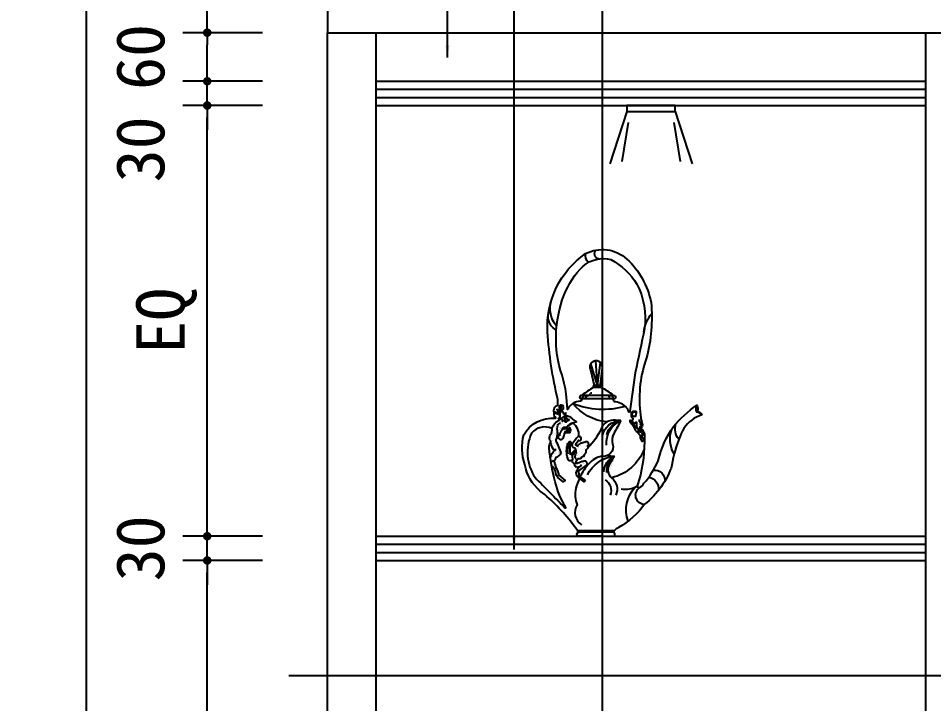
# Model space of a CAD drawing. Extents: x 493 to 4504, y 3788 to 7712.
# Drawn here: x 493 to 1626, y 6010 to 6857 of the extents above; entities that cross this region are included whole.
import ezdxf

# ---------------------------------------------------------------- set-up
doc = ezdxf.new("R2010")
doc.units = 0
doc.header["$MEASUREMENT"] = 0
doc.layers.get('0').update_dxf_attribs({"linetype": 'CONTINUOUS'})
doc.layers.get('DEFPOINTS').update_dxf_attribs({"color": 3, "linetype": 'CONTINUOUS'})
for name, color, linetype in [('3', 3, 'CONTINUOUS'), ('4', 4, 'CONTINUOUS'), ('7', 7, 'CONTINUOUS'), ('DIM', 3, 'CONTINUOUS'), ('TEXT', 3, 'CONTINUOUS')]:
    doc.layers.add(name, color=color, linetype=linetype)
doc.styles.add('HZ', font='')
doc.styles.get('HZ').set_extended_font_data('仿宋_GB2312')
doc.dimstyles.get("Standard").update_dxf_attribs({"dimscale": 30, "dimtxt": 2, "dimasz": 0.5, "dimexe": 1, "dimexo": 1, "dimgap": 0.5, "dimtad": 1, "dimdec": 0, "dimtxsty": 'HZ', "dimblk1": 'DOT', "dimblk2": 'DOT', "dimsah": 1, "dimcen": 0, "dimclrd": 256, "dimclre": 256, "dimclrt": 256, "dimazin": 3, "dimtfac": 0.5, "dimtdec": 4, "dimtmove": 0, "dimatfit": 3, "dimtolj": 1, "dimtzin": 0})

# ---------------------------------------------------------------- blocks, each defined once
blk = doc.blocks.new('_DOT')
at = {"color": 0, "linetype": 'BYBLOCK'}
blk.add_line((-0.35, 0), (-1, 0), dxfattribs=at)
at = {"color": 0, "linetype": 'BYBLOCK', "const_width": 0.35}
blk.add_lwpolyline([(-0.175, 0, 1), (0.175, 0, 1)], format="xyb", close=True, dxfattribs=at)
blk = doc.blocks.new('*D12')
at = {"linetype": 'BYBLOCK', "ltscale": 100}
for p, q in [((681.8, 7239.7), (516.8, 7239.7)), ((546.8, 4454.7), (546.8, 7224.7)), ((681.8, 4439.7), (516.8, 4439.7))]:
    blk.add_line(p, q, dxfattribs=at)
at = {"layer": 'DEFPOINTS', "color": 0, "linetype": 'BYBLOCK', "ltscale": 100}
for p in [(546.8, 7239.7), (711.8, 7239.7), (711.8, 4439.7)]:
    blk.add_point(p, dxfattribs=at)
at = {"linetype": 'BYBLOCK', "ltscale": 100, "xscale": 15, "yscale": 15, "zscale": 15}
for p, rotation in [((546.8, 7239.7), 90), ((546.8, 4439.7), 270)]:
    blk.add_blockref('_DOT', p, dxfattribs=dict(at, rotation=rotation))
at = {"linetype": 'BYBLOCK', "ltscale": 100, "insert": (501.8, 5839.7), "char_height": 60, "attachment_point": 5, "rotation": 90, "style": 'HZ'}
blk.add_mtext('\\A1;2800', dxfattribs=at)
blk = doc.blocks.new('*D11')
at = {"linetype": 'BYBLOCK', "ltscale": 100}
for p, q in [((795.9, 7239.7), (697, 7239.7)), ((727, 6854.7), (727, 7224.7)), ((795.2, 6839.7), (697, 6839.7))]:
    blk.add_line(p, q, dxfattribs=at)
at = {"layer": 'DEFPOINTS', "color": 0, "linetype": 'BYBLOCK', "ltscale": 100}
for p in [(727, 7239.7), (825.9, 7239.7), (825.2, 6839.7)]:
    blk.add_point(p, dxfattribs=at)
at = {"linetype": 'BYBLOCK', "ltscale": 100, "xscale": 15, "yscale": 15, "zscale": 15}
for p, rotation in [((727, 7239.7), 90), ((727, 6839.7), 270)]:
    blk.add_blockref('_DOT', p, dxfattribs=dict(at, rotation=rotation))
at = {"linetype": 'BYBLOCK', "ltscale": 100, "insert": (682, 7039.7), "char_height": 60, "attachment_point": 5, "rotation": 90, "style": 'HZ'}
blk.add_mtext('\\A1;400', dxfattribs=at)
blk = doc.blocks.new('*D10')
at = {"linetype": 'BYBLOCK', "ltscale": 100}
for p, q in [((795.2, 6839.7), (697, 6839.7)), ((727, 6794.7), (727, 6824.7)), ((795.4, 6779.7), (697, 6779.7))]:
    blk.add_line(p, q, dxfattribs=at)
at = {"layer": 'DEFPOINTS', "color": 0, "linetype": 'BYBLOCK', "ltscale": 100}
for p in [(727, 6839.7), (825.2, 6839.7), (825.4, 6779.7)]:
    blk.add_point(p, dxfattribs=at)
at = {"linetype": 'BYBLOCK', "ltscale": 100, "xscale": 15, "yscale": 15, "zscale": 15}
for p, rotation in [((727, 6839.7), 90), ((727, 6779.7), 270)]:
    blk.add_blockref('_DOT', p, dxfattribs=dict(at, rotation=rotation))
at = {"linetype": 'BYBLOCK', "ltscale": 100, "insert": (644.5, 6809.7), "char_height": 60, "attachment_point": 5, "rotation": 90, "style": 'HZ'}
blk.add_mtext('\\A1;60', dxfattribs=at)
blk = doc.blocks.new('*D9')
at = {"linetype": 'BYBLOCK', "ltscale": 100}
for p, q in [((727, 6794.7), (727, 6809.7)), ((795.4, 6779.7), (697, 6779.7)), ((727, 6749.7), (727, 6779.7)), ((727, 6749.7), (727, 6779.7)), ((795.4, 6749.7), (697, 6749.7)), ((727, 6734.7), (727, 6719.7))]:
    blk.add_line(p, q, dxfattribs=at)
at = {"layer": 'DEFPOINTS', "color": 0, "linetype": 'BYBLOCK', "ltscale": 100}
for p in [(727, 6779.7), (825.4, 6779.7), (825.4, 6749.7)]:
    blk.add_point(p, dxfattribs=at)
at = {"linetype": 'BYBLOCK', "ltscale": 100, "xscale": 15, "yscale": 15, "zscale": 15}
for p, rotation in [((727, 6779.7), 270), ((727, 6749.7), 90)]:
    blk.add_blockref('_DOT', p, dxfattribs=dict(at, rotation=rotation))
at = {"linetype": 'BYBLOCK', "ltscale": 100, "insert": (644.5, 6695.5), "char_height": 60, "attachment_point": 5, "rotation": 90, "style": 'HZ'}
blk.add_mtext('\\A1;30', dxfattribs=at)
blk = doc.blocks.new('*D27')
at = {"linetype": 'BYBLOCK', "ltscale": 100}
for p, q in [((795.4, 6749.7), (697, 6749.7)), ((727, 6232.2), (727, 6734.7)), ((795.4, 6217.2), (697, 6217.2))]:
    blk.add_line(p, q, dxfattribs=at)
at = {"layer": 'DEFPOINTS', "color": 0, "linetype": 'BYBLOCK', "ltscale": 100}
for p in [(727, 6749.7), (825.4, 6749.7), (825.4, 6217.2)]:
    blk.add_point(p, dxfattribs=at)
at = {"linetype": 'BYBLOCK', "ltscale": 100, "xscale": 15, "yscale": 15, "zscale": 15}
for p, rotation in [((727, 6749.7), 90), ((727, 6217.2), 270)]:
    blk.add_blockref('_DOT', p, dxfattribs=dict(at, rotation=rotation))
at = {"linetype": 'BYBLOCK', "ltscale": 100, "insert": (676.8, 6483.5), "char_height": 60, "attachment_point": 5, "rotation": 90, "style": 'HZ'}
blk.add_mtext('\\A1;EQ', dxfattribs=at)
blk = doc.blocks.new('*D7')
at = {"linetype": 'BYBLOCK', "ltscale": 100}
for p, q in [((727, 6232.2), (727, 6247.2)), ((795.4, 6217.2), (697, 6217.2)), ((727, 6187.2), (727, 6217.2)), ((727, 6187.2), (727, 6217.2)), ((795.4, 6187.2), (697, 6187.2)), ((727, 6172.2), (727, 6157.2))]:
    blk.add_line(p, q, dxfattribs=at)
at = {"layer": 'DEFPOINTS', "color": 0, "linetype": 'BYBLOCK', "ltscale": 100}
for p in [(727, 6217.2), (825.4, 6217.2), (825.4, 6187.2)]:
    blk.add_point(p, dxfattribs=at)
at = {"linetype": 'BYBLOCK', "ltscale": 100, "xscale": 15, "yscale": 15, "zscale": 15}
for p, rotation in [((727, 6217.2), 270), ((727, 6187.2), 90)]:
    blk.add_blockref('_DOT', p, dxfattribs=dict(at, rotation=rotation))
at = {"linetype": 'BYBLOCK', "ltscale": 100, "insert": (644.5, 6202.2), "char_height": 60, "attachment_point": 5, "rotation": 90, "style": 'HZ'}
blk.add_mtext('\\A1;30', dxfattribs=at)
blk = doc.blocks.new('*D28')
at = {"linetype": 'BYBLOCK', "ltscale": 100}
for p, q in [((795.4, 6187.2), (697, 6187.2)), ((727, 5669.7), (727, 6172.2)), ((795.4, 5654.7), (697, 5654.7))]:
    blk.add_line(p, q, dxfattribs=at)
at = {"layer": 'DEFPOINTS', "color": 0, "linetype": 'BYBLOCK', "ltscale": 100}
for p in [(727, 6187.2), (825.4, 6187.2), (825.4, 5654.7)]:
    blk.add_point(p, dxfattribs=at)
at = {"linetype": 'BYBLOCK', "ltscale": 100, "xscale": 15, "yscale": 15, "zscale": 15}
for p, rotation in [((727, 6187.2), 90), ((727, 5654.7), 270)]:
    blk.add_blockref('_DOT', p, dxfattribs=dict(at, rotation=rotation))
at = {"linetype": 'BYBLOCK', "ltscale": 100, "insert": (676.8, 5921), "char_height": 60, "attachment_point": 5, "rotation": 90, "style": 'HZ'}
blk.add_mtext('\\A1;EQ', dxfattribs=at)
blk = doc.blocks.new('FH12E018')
at = {"layer": '3'}
h = blk.add_hatch(dxfattribs=at)
h.set_pattern_fill('AR-SAND', color=256, scale=7.2, style=0)
h.set_pattern_definition([(37.5, (-1600.671, -1201.022), (-0.45355, 13.87313), [0, -10.944, 0, -12.24, 0, -11.7]), (7.5, (-1600.671, -1201.022), (12.7424, 20.31945), [0, -5.904, 0, -9.864, 0, -3.78]), (327.5, (-1609.527, -1201.022), (22.42182, 0.040745), [0, -3.6, 0, -12.96, 0, -16.92]), (317.5, (-1609.527, -1201.022), (21.64411, 6.31926), [0, -1.8, 0, -8.496, 0, -9.72])])
h.paths.add_polyline_path([(126.22, 140.15, 0.065549), (114.97, 147.65), (107.72, 147.65, 0.047449), (96.21, 140.15)])
for p, q in [((111.43, 149.66), (108.62, 171.43)), ((111.43, 149.66), (113.14, 173.04)), ((111.43, 149.66), (117.65, 170.42)), ((107.72, 147.65), (114.97, 147.65)), ((133.21, 113.25), (133.21, 113.25)), ((133.51, 115.15), (133.51, 115.15)), ((133.97, 113.44), (133.97, 113.44)), ((134.57, 115.36), (134.57, 115.36)), ((135.21, 116.2), (135.21, 116.2)), ((136.06, 117.05), (136.06, 117.05)), ((137.75, 114.93), (137.75, 114.93)), ((137.96, 118.11), (137.96, 118.11)), ((137.96, 116.84), (137.96, 116.84)), ((137.96, 115.99), (137.96, 115.99)), ((138.6, 117.05), (138.6, 117.05)), ((139.24, 116.84), (139.24, 116.84)), ((139.24, 116.63), (139.24, 116.63)), ((139.66, 115.78), (139.66, 115.78)), ((140.72, 119.59), (140.72, 119.59)), ((140.72, 116.63), (140.72, 116.63)), ((140.72, 115.78), (140.72, 115.78)), ((140.93, 114.3), (140.93, 114.3)), ((141.14, 116.84), (141.14, 116.84)), ((141.36, 115.36), (141.36, 115.36)), ((141.57, 116.42), (141.57, 116.42)), ((141.78, 117.26), (141.78, 117.26)), ((141.78, 114.72), (141.78, 114.72)), ((141.99, 117.05), (141.99, 117.05)), ((141.99, 116.42), (141.99, 116.42)), ((141.99, 115.15), (141.99, 115.15)), ((142.63, 116.63), (142.63, 116.63)), ((145.38, 117.05), (145.38, 117.05)), ((145.81, 113.66), (145.81, 113.66)), ((146.44, 115.78), (146.44, 115.78)), ((147.08, 114.72), (147.08, 114.72)), ((147.5, 114.93), (147.5, 114.93)), ((149.2, 114.3), (149.2, 114.3)), ((149.83, 113.66), (149.83, 113.66)), ((89.73, 112.97), (89.73, 112.97)), ((90.5, 113.16), (90.5, 113.16)), ((90.86, 110.59), (90.86, 110.59)), ((91.28, 109.05), (91.28, 109.05)), ((91.62, 110.78), (91.62, 110.78)), ((91.7, 108.49), (91.7, 108.49)), ((92.04, 109.24), (92.04, 109.24)), ((92.46, 108.68), (92.46, 108.68)), ((92.54, 107.79), (92.54, 107.79)), ((93.24, 106.53), (93.24, 106.53)), ((93.3, 107.98), (93.3, 107.98)), ((93.8, 105.68), (93.8, 105.68)), ((93.94, 105.12), (93.94, 105.12)), ((94, 106.71), (94, 106.71)), ((94.56, 105.87), (94.56, 105.87)), ((94.7, 105.31), (94.7, 105.31)), ((130.41, 106.53), (130.41, 106.53)), ((131.11, 109.47), (131.11, 109.47)), ((131.17, 106.71), (131.17, 106.71)), ((131.39, 110.03), (131.39, 110.03)), ((131.81, 111.01), (131.81, 111.01)), ((131.87, 109.66), (131.87, 109.66)), ((131.95, 110.59), (131.95, 110.59)), ((132.15, 110.22), (132.15, 110.22)), ((132.57, 111.2), (132.57, 111.2)), ((132.71, 110.78), (132.71, 110.78)), ((133.07, 112.55), (133.07, 112.55)), ((133.83, 112.74), (133.83, 112.74)), ((135.31, 112.83), (135.31, 112.83)), ((136.08, 113.02), (136.08, 113.02)), ((136.16, 112.41), (136.16, 112.41)), ((136.3, 112.13), (136.3, 112.13)), ((136.92, 112.6), (136.92, 112.6)), ((137.06, 112.32), (137.06, 112.32)), ((137.56, 111.85), (137.56, 111.85)), ((138.32, 112.04), (138.32, 112.04)), ((138.68, 111.29), (138.68, 111.29)), ((138.68, 110.73), (138.68, 110.73)), ((139.44, 111.48), (139.44, 111.48)), ((139.44, 110.92), (139.44, 110.92)), ((139.87, 112.18), (139.87, 112.18)), ((140.3, 112.6), (140.3, 112.6)), ((142.63, 106.68), (142.63, 106.68)), ((143.47, 112.39), (143.47, 112.39)), ((143.87, 108.91), (143.87, 108.91)), ((144.11, 110.7), (144.11, 110.7)), ((144.32, 113.24), (144.32, 113.24)), ((144.32, 106.68), (144.32, 106.68)), ((144.43, 108.63), (144.43, 108.63)), ((144.43, 107.93), (144.43, 107.93)), ((144.63, 109.1), (144.63, 109.1)), ((145.19, 108.82), (145.19, 108.82)), ((145.19, 108.12), (145.19, 108.12)), ((145.81, 111.33), (145.81, 111.33)), ((146.23, 109.22), (146.23, 109.22)), ((146.23, 108.58), (146.23, 108.58)), ((146.86, 105.62), (146.86, 105.62)), ((147.08, 108.79), (147.08, 108.79)), ((147.5, 109.64), (147.5, 109.64)), ((147.5, 107.1), (147.5, 107.1)), ((147.71, 107.31), (147.71, 107.31)), ((150.04, 111.76), (150.04, 111.76)), ((150.68, 112.18), (150.68, 112.18)), ((150.89, 108.16), (150.89, 108.16)), ((151.1, 109.43), (151.1, 109.43)), ((151.53, 107.95), (151.53, 107.95)), ((151.53, 106.89), (151.53, 106.89)), ((151.95, 110.7), (151.95, 110.7)), ((152.16, 105.19), (152.16, 105.19)), ((153.01, 111.97), (153.01, 111.97)), ((153.65, 106.04), (153.65, 106.04)), ((91.62, 95.92), (91.62, 95.92)), ((94.64, 104), (94.64, 104)), ((94.92, 103.02), (94.92, 103.02)), ((95.34, 101.76), (95.34, 101.76)), ((95.41, 104.19), (95.41, 104.19)), ((95.69, 103.21), (95.69, 103.21)), ((95.76, 100.78), (95.76, 100.78)), ((96.05, 99.66), (96.05, 99.66)), ((96.11, 101.95), (96.11, 101.95)), ((96.33, 99.1), (96.33, 99.1)), ((96.47, 96.57), (96.47, 96.57)), ((96.53, 100.97), (96.53, 100.97)), ((96.71, 96.5), (96.71, 96.5)), ((96.81, 99.85), (96.81, 99.85)), ((97.09, 99.29), (97.09, 99.29)), ((97.23, 96.76), (97.23, 96.76)), ((105.97, 98.42), (105.97, 98.42)), ((131.4, 96.93), (131.4, 96.93)), ((143.69, 104.35), (143.69, 104.35)), ((145.38, 100.11), (145.38, 100.11)), ((146.02, 101.8), (146.02, 101.8)), ((146.02, 100.96), (146.02, 100.96)), ((146.44, 104.35), (146.44, 104.35)), ((147.29, 100.96), (147.29, 100.96)), ((148.92, 102.18), (148.92, 102.18)), ((148.92, 100.92), (148.92, 100.92)), ((149.34, 99.8), (149.34, 99.8)), ((149.62, 98.82), (149.62, 98.82)), ((149.68, 102.37), (149.68, 102.37)), ((149.68, 101.11), (149.68, 101.11)), ((149.76, 98.54), (149.76, 98.54)), ((150.1, 99.99), (150.1, 99.99)), ((150.18, 97.84), (150.18, 97.84)), ((150.18, 96.71), (150.18, 96.71)), ((150.18, 96.29), (150.18, 96.29)), ((150.32, 97.41), (150.32, 97.41)), ((150.32, 97.13), (150.32, 97.13)), ((150.38, 99), (150.38, 99)), ((150.52, 98.72), (150.52, 98.72)), ((150.94, 98.02), (150.94, 98.02)), ((150.94, 96.9), (150.94, 96.9)), ((150.94, 96.48), (150.94, 96.48)), ((151.08, 97.6), (151.08, 97.6)), ((151.08, 97.32), (151.08, 97.32)), ((151.74, 103.5), (151.74, 103.5)), ((151.74, 103.07), (151.74, 103.07)), ((151.95, 102.02), (151.95, 102.02)), ((152.16, 102.02), (152.16, 102.02)), ((152.37, 98.63), (152.37, 98.63)), ((153.43, 103.29), (153.43, 103.29)), ((154.07, 103.71), (154.07, 103.71)), ((154.07, 102.02), (154.07, 102.02)), ((154.07, 97.36), (154.07, 97.36)), ((154.07, 96.93), (154.07, 96.93)), ((154.92, 98.84), (154.92, 98.84)), ((155.34, 97.15), (155.34, 97.15)), ((155.34, 96.3), (155.34, 96.3)), ((155.76, 101.17), (155.76, 101.17)), ((155.76, 99.69), (155.76, 99.69)), ((155.98, 100.96), (155.98, 100.96)), ((156.19, 100.32), (156.19, 100.32)), ((156.19, 99.47), (156.19, 99.47)), ((156.19, 97.99), (156.19, 97.99)), ((156.4, 100.96), (156.4, 100.96)), ((90.86, 95.73), (90.86, 95.73)), ((96.33, 92.93), (96.33, 92.93)), ((96.33, 90.69), (96.33, 90.69)), ((96.47, 93.77), (96.47, 93.77)), ((96.47, 89.85), (96.47, 89.85)), ((97.09, 93.12), (97.09, 93.12)), ((97.09, 90.88), (97.09, 90.88)), ((97.23, 93.96), (97.23, 93.96)), ((97.23, 90.03), (97.23, 90.03)), ((97.45, 87.46), (97.45, 87.46)), ((98.21, 87.65), (98.21, 87.65)), ((98.34, 94.86), (98.34, 94.86)), ((99.67, 93.65), (99.67, 93.65)), ((106.39, 92.49), (106.39, 92.49)), ((106.39, 89.52), (106.39, 89.52)), ((106.82, 87.19), (106.82, 87.19)), ((121.86, 92.27), (121.86, 92.27)), ((122.28, 94.18), (122.28, 94.18)), ((122.5, 91.43), (122.5, 91.43)), ((122.71, 94.18), (122.71, 94.18)), ((122.97, 95.31), (122.97, 95.31)), ((123.74, 95.5), (123.74, 95.5)), ((124.19, 89.52), (124.19, 89.52)), ((124.52, 94.75), (124.52, 94.75)), ((125.25, 88.67), (125.25, 88.67)), ((125.28, 94.94), (125.28, 94.94)), ((126.1, 93.97), (126.1, 93.97)), ((127.16, 92.91), (127.16, 92.91)), ((127.37, 92.06), (127.37, 92.06)), ((128.64, 87.19), (128.64, 87.19)), ((129.28, 91.85), (129.28, 91.85)), ((129.49, 90.58), (129.49, 90.58)), ((129.85, 92.51), (129.85, 92.51)), ((129.85, 91.95), (129.85, 91.95)), ((129.91, 90.37), (129.91, 90.37)), ((130.55, 92.23), (130.55, 92.23)), ((130.61, 92.7), (130.61, 92.7)), ((130.61, 92.14), (130.61, 92.14)), ((130.76, 89.31), (130.76, 89.31)), ((131.11, 93.07), (131.11, 93.07)), ((131.25, 94.47), (131.25, 94.47)), ((131.25, 93.49), (131.25, 93.49)), ((131.31, 92.42), (131.31, 92.42)), ((131.87, 93.26), (131.87, 93.26)), ((132.01, 94.66), (132.01, 94.66)), ((132.01, 93.68), (132.01, 93.68)), ((132.67, 94.82), (132.67, 94.82)), ((133.09, 92.27), (133.09, 92.27)), ((134.15, 92.27), (134.15, 92.27)), ((134.57, 90.16), (134.57, 90.16)), ((147.92, 88.04), (147.92, 88.04)), ((148.35, 88.46), (148.35, 88.46)), ((148.77, 89.94), (148.77, 89.94)), ((148.98, 89.94), (148.98, 89.94)), ((149.2, 94.33), (149.2, 94.33)), ((149.2, 91), (149.2, 91)), ((149.62, 94.61), (149.62, 94.61)), ((149.96, 94.52), (149.96, 94.52)), ((150.04, 95.59), (150.04, 95.59)), ((150.04, 92.27), (150.04, 92.27)), ((150.38, 94.8), (150.38, 94.8)), ((150.68, 94.39), (150.68, 94.39)), ((150.8, 95.78), (150.8, 95.78)), ((151.1, 89.1), (151.1, 89.1)), ((151.31, 95.03), (151.31, 95.03)), ((151.53, 91.22), (151.53, 91.22)), ((151.53, 89.73), (151.53, 89.73)), ((151.53, 87.19), (151.53, 87.19)), ((151.74, 94.82), (151.74, 94.82)), ((151.95, 92.91), (151.95, 92.91)), ((153.01, 91.22), (153.01, 91.22)), ((153.43, 93.97), (153.43, 93.97)), ((153.86, 94.18), (153.86, 94.18)), ((94.92, 81.58), (94.92, 81.58)), ((95.69, 81.76), (95.69, 81.76)), ((95.76, 78.49), (95.76, 78.49)), ((96.53, 78.68), (96.53, 78.68)), ((97.73, 86.9), (97.73, 86.9)), ((98.49, 87.09), (98.49, 87.09)), ((98.99, 84.94), (98.99, 84.94)), ((99.41, 83.82), (99.41, 83.82)), ((99.75, 85.13), (99.75, 85.13)), ((100.17, 84.01), (100.17, 84.01)), ((101.09, 82.7), (101.09, 82.7)), ((101.86, 82.89), (101.86, 82.89)), ((110.63, 81.69), (110.63, 81.69)), ((112.75, 81.69), (112.75, 81.69)), ((115.72, 81.26), (115.72, 81.26)), ((125.46, 85.07), (125.46, 85.07)), ((126.52, 85.5), (126.52, 85.5)), ((126.52, 83.8), (126.52, 83.8)), ((130.34, 84.44), (130.34, 84.44)), ((130.55, 82.96), (130.55, 82.96)), ((130.97, 84.44), (130.97, 84.44)), ((133.3, 79.78), (133.3, 79.78)), ((134.36, 81.9), (134.36, 81.9)), ((134.57, 82.96), (134.57, 82.96)), ((135.21, 82.96), (135.21, 82.96)), ((135.42, 82.11), (135.42, 82.11)), ((135.42, 79.36), (135.42, 79.36)), ((136.06, 78.51), (136.06, 78.51)), ((136.27, 81.26), (136.27, 81.26)), ((136.91, 78.51), (136.91, 78.51)), ((137.12, 81.26), (137.12, 81.26)), ((137.12, 79.14), (137.12, 79.14)), ((137.75, 80.63), (137.75, 80.63)), ((138.81, 81.05), (138.81, 81.05)), ((139.02, 83.17), (139.02, 83.17)), ((144.75, 85.29), (144.75, 85.29)), ((146.86, 83.38), (146.86, 83.38)), ((147.5, 85.92), (147.5, 85.92)), ((147.92, 86.13), (147.92, 86.13)), ((148.14, 84.44), (148.14, 84.44)), ((148.35, 86.98), (148.35, 86.98)), ((148.35, 86.13), (148.35, 86.13)), ((148.35, 84.02), (148.35, 84.02)), ((150.68, 85.07), (150.68, 85.07)), ((151.31, 84.65), (151.31, 84.65)), ((151.74, 80.63), (151.74, 80.63)), ((152.16, 80.63), (152.16, 80.63)), ((152.37, 79.36), (152.37, 79.36)), ((152.59, 84.44), (152.59, 84.44)), ((153.22, 78.51), (153.22, 78.51)), ((153.86, 81.9), (153.86, 81.9)), ((154.07, 78.72), (154.07, 78.72)), ((154.07, 78.51), (154.07, 78.51)), ((154.28, 81.9), (154.28, 81.9)), ((154.92, 81.47), (154.92, 81.47)), ((96.19, 77.65), (96.19, 77.65)), ((96.75, 76.81), (96.75, 76.81)), ((96.95, 77.84), (96.95, 77.84)), ((97.51, 77), (97.51, 77)), ((97.59, 75.27), (97.59, 75.27)), ((97.87, 74.43), (97.87, 74.43)), ((98.35, 75.46), (98.35, 75.46)), ((98.57, 73.03), (98.57, 73.03)), ((98.63, 74.62), (98.63, 74.62)), ((98.99, 71.9), (98.99, 71.9)), ((99.33, 73.21), (99.33, 73.21)), ((99.41, 70.64), (99.41, 70.64)), ((99.55, 69.8), (99.55, 69.8)), ((99.75, 72.09), (99.75, 72.09)), ((100.17, 70.83), (100.17, 70.83)), ((100.31, 69.99), (100.31, 69.99)), ((123.98, 75.12), (123.98, 75.12)), ((124.83, 75.33), (124.83, 75.33)), ((125.04, 75.33), (125.04, 75.33)), ((125.25, 72.16), (125.25, 72.16)), ((125.67, 74.06), (125.67, 74.06)), ((126.1, 75.97), (126.1, 75.97)), ((128.22, 75.76), (128.22, 75.76)), ((128.43, 73.85), (128.43, 73.85)), ((129.28, 72.79), (129.28, 72.79)), ((130.34, 74.7), (130.34, 74.7)), ((130.55, 72.79), (130.55, 72.79)), ((130.97, 72.16), (130.97, 72.16)), ((131.18, 74.91), (131.18, 74.91)), ((131.4, 73.21), (131.4, 73.21)), ((131.4, 72.79), (131.4, 72.79)), ((131.61, 73.85), (131.61, 73.85)), ((131.82, 74.7), (131.82, 74.7)), ((131.82, 74.27), (131.82, 74.27)), ((132.24, 78.3), (132.24, 78.3)), ((132.24, 77.66), (132.24, 77.66)), ((132.24, 76.6), (132.24, 76.6)), ((132.24, 74.49), (132.24, 74.49)), ((132.88, 73.43), (132.88, 73.43)), ((133.09, 77.03), (133.09, 77.03)), ((133.3, 75.97), (133.3, 75.97)), ((133.94, 76.39), (133.94, 76.39)), ((134.36, 76.6), (134.36, 76.6)), ((134.57, 77.45), (134.57, 77.45)), ((151.1, 69.83), (151.1, 69.83)), ((151.74, 71.1), (151.74, 71.1)), ((152.59, 74.7), (152.59, 74.7)), ((152.59, 73.85), (152.59, 73.85)), ((153.01, 77.45), (153.01, 77.45)), ((153.01, 75.97), (153.01, 75.97)), ((153.01, 74.7), (153.01, 74.7)), ((153.01, 73), (153.01, 73)), ((153.65, 75.54), (153.65, 75.54)), ((153.86, 78.3), (153.86, 78.3)), ((153.86, 77.45), (153.86, 77.45)), ((154.07, 78.09), (154.07, 78.09)), ((154.07, 76.6), (154.07, 76.6)), ((97.31, 61.39), (97.31, 61.39)), ((98.07, 61.58), (98.07, 61.58)), ((98.15, 64.06), (98.15, 64.06)), ((98.91, 64.24), (98.91, 64.24)), ((99.27, 64.62), (99.27, 64.62)), ((99.41, 66.72), (99.41, 66.72)), ((99.69, 67.98), (99.69, 67.98)), ((100.03, 64.8), (100.03, 64.8)), ((100.17, 66.91), (100.17, 66.91)), ((100.45, 68.17), (100.45, 68.17)), ((128.22, 69.61), (128.22, 69.61)), ((129.28, 68.77), (129.28, 68.77)), ((129.49, 63.05), (129.49, 63.05)), ((129.91, 67.71), (129.91, 67.71)), ((129.91, 63.9), (129.91, 63.9)), ((129.91, 63.47), (129.91, 63.47)), ((145.59, 61.57), (145.59, 61.57)), ((147.92, 63.05), (147.92, 63.05)), ((148.77, 64.53), (148.77, 64.53)), ((149.41, 66.44), (149.41, 66.44)), ((149.41, 64.74), (149.41, 64.74)), ((150.04, 67.71), (150.04, 67.71)), ((150.26, 69.19), (150.26, 69.19)), ((144.53, 60.08), (144.53, 60.08)), ((95.63, 11.48), (130.19, 11.48))]:
    blk.add_line(p, q, dxfattribs=at)
blk.add_lwpolyline([(134.73, 113.59), (134.98, 113.59), (134.98, 113.65), (135.74, 113.65), (135.74, 113.59), (135.3, 113.59), (135.3, 113.53), (135.42, 113.53), (135.68, 113.4), (135.86, 113.4), (135.93, 113.34), (136.24, 113.34), (136.24, 113.28), (136.5, 113.28), (136.56, 113.21), (136.62, 113.15), (136.62, 113.09), (136.31, 113.09), (136.87, 113.09), (136.87, 113.02), (136.94, 113.02), (136.94, 112.9), (136.68, 112.9), (136.75, 112.9), (136.94, 112.83), (137.31, 112.83), (137.69, 112.71), (137.88, 112.71), (137.88, 112.65), (137.06, 112.65), (137.06, 112.58), (137, 112.58), (137.06, 112.58), (137.25, 112.46), (137.82, 112.46), (137.88, 112.39), (138.07, 112.39), (138.07, 112.33), (138.26, 112.33), (138.26, 112.27), (138.01, 112.27), (138.13, 112.27), (138.2, 112.2), (138.26, 112.14), (138.45, 112.14), (138.45, 112.08), (138.51, 112.08), (138.51, 111.95), (138.13, 111.95), (138.32, 111.95), (138.39, 111.89), (138.51, 111.89), (138.51, 111.83), (138.58, 111.83), (138.58, 111.76), (138.7, 111.76), (138.7, 111.7), (138.64, 111.64), (138.13, 111.64), (138.58, 111.64), (138.64, 111.57), (138.7, 111.57), (138.7, 111.51), (138.77, 111.51), (138.77, 111.45), (138.89, 111.45), (138.95, 111.39), (138.95, 111.32), (139.02, 111.32), (139.02, 111.26), (139.14, 111.26), (139.14, 111.2), (138.89, 111.2), (139.14, 111.2), (139.14, 111.13), (139.21, 111.13), (139.21, 111.07), (139.27, 111.07), (139.27, 111.01), (139.33, 111.01), (139.4, 110.94), (139.4, 110.88), (139.46, 110.88), (139.52, 110.82), (139.52, 110.75), (139.65, 110.75), (139.46, 110.75), (139.52, 110.69), (139.65, 110.69), (139.71, 110.63), (139.77, 110.63), (139.77, 110.57), (139.84, 110.57), (139.84, 110.5), (139.9, 110.5), (139.9, 110.44), (139.96, 110.44), (139.96, 110.38), (140.03, 110.38), (140.15, 110.25), (140.22, 110.19), (140.28, 110.19), (140.34, 110.12), (140.72, 110.12), (140.72, 110.06), (140.85, 110.06), (140.85, 110), (141.1, 110), (141.1, 109.94), (141.22, 109.94), (141.29, 109.87), (141.41, 109.87), (141.41, 109.75), (141.6, 109.75), (141.6, 109.68), (141.67, 109.68), (141.67, 109.62), (141.73, 109.62), (141.73, 109.49), (141.79, 109.49), (140.85, 109.49), (142.67, 109.49), (142.86, 109.37), (142.93, 109.37), (142.93, 109.31), (143.31, 109.31), (143.31, 109.37), (143.75, 109.37), (143.81, 109.43), (144.06, 109.43)], dxfattribs=at)
for centre, radius, start, end in [((109.29, 274.84), 4.96, 281.9941, 45.4403), ((111.13, 273.95), 11.77, 320.93131, 5.17161), ((130.96, 222.84), 25.58, 319.18787, 16.71974), ((29.51, 194.71), 38.33, 8.34007, 37.64414), ((143.4, 215.52), 15.07, 298.73593, 2.18483), ((110.21, 148.32), 1.56, 120.03655, 205.30881), ((111.38, 148.5), 1.28, 115.27229, 221.66829), ((113.07, 148.17), 1.82, 343.40227, 54.97214), ((98.65, 138.32), 1.85, 97.81616, 234.27574), ((103.52, 137.82), 3.24, 134.14463, 197.94728), ((119.61, 137.24), 2.99, 351.78288, 75.78009), ((122.84, 137.59), 2.76, 343.65773, 67.4228), ((106.07, 203.66), 76.94, 254.06202, 292.08922), ((97.59, 162.83), 48.24, 275.85212, 320.83349), ((84.75, 98.49), 18.31, 12.69545, 75.48896), ((79.72, 95.09), 23.21, 354.60291, 65.53286), ((89, 98.06), 18.17, 12.08806, 88.9387), ((23.25, 108.22), 14.38, 318.11788, 19.56094), ((14.6, 98.64), 27.79, 329.27777, 19.26933), ((108.52, 105.14), 44.54, 201.04551, 256.3538), ((91.76, 50.17), 32.55, 26.18378, 83.09659), ((87.09, 66.18), 18.42, 4.37347, 62.2402), ((84.14, 68.08), 18.44, 355.92286, 51.31747), ((57.28, 59.23), 9.98, 84.86185, 183.48488), ((64.54, 51.24), 11.3, 99.72804, 187.28284), ((66.04, 45.3), 9.11, 276.28277, 53.33271), ((84.59, 70.51), 19.92, 236.42078, 282.93591), ((52.74, 31.23), 31.35, 340.10178, 43.43011), ((110.96, 49.6), 12.39, 123.39032, 200.23292)]:
    blk.add_arc(centre, radius, start, end, dxfattribs=at)
at = {"layer": '4'}
blk.add_line((108.34, 149.66), (114.53, 149.66), dxfattribs=at)
for points in [[(106.62, 6.24), (129.14, 6.24, 1), (129.14, 9.91, 0.425875), (130.19, 11.48), (135.44, 18.29, -0.060657), (165.84, 49.2, 0.187131), (180.52, 74.35, 0.146554), (181.57, 102.64, 0.299313), (151.69, 118.36, -1.492017), (152.21, 119.41), (152.97, 125.64, 0.328663), (149.07, 130.93), (149.07, 136.17, 0.04554), (158.96, 200.53, 0.261586), (122.85, 275.01, 0.313707), (83.54, 269.77, 0.162366), (60.47, 228.38, 0.086238), (64.66, 175.99, -0.112648), (70.95, 124.65, -0.038783), (68.86, 113.12, 0.256733), (69.91, 108.93, 0.103516), (66.76, 103.17), (66.76, 96.35, 0.079785), (73.58, 53.92, -0.438744), (71.48, 52.61, -0.175046), (67.29, 56.54, -0.076239), (53.65, 78.02, 0.100318), (38.98, 110.5, 0.064368), (16.96, 130.88, -0.304643), (17.11, 124.46, 0.192013), (12.24, 121.5), (19.58, 118.36, -0.158422), (32.8, 101.41, -0.066414), (40.55, 73.83, 0.153874), (66.76, 36.63, 0.115656), (91.4, 14.62, -0.032276), (95.63, 11.48)], [(154.7, 108.72, -0.333584), (174.4, 104.11, -0.25263), (170.81, 61.98, -0.002307), (142.4, 33.24, -1.074888), (141.62, 33.63, 0.06924), (151.77, 57.82, 0.044029), (157.43, 90.58, 0.185585), (156.06, 95.26, -0.408358), (156.26, 96.82, 0.128713), (156.84, 97.6, 0.274037), (156.06, 102.87, -0.166839), (154.53, 108.91, 0.038013)], [(106.62, 6.24), (96.68, 6.24, -1), (96.68, 9.91, -0.425875), (95.63, 11.48)]]:
    blk.add_lwpolyline(points, format="xyb", dxfattribs=at)
blk.add_lwpolyline([(81.85, 124.44), (82.63, 127.07, -0.21095), (94.09, 133.88, 0.698509), (95.95, 136.82, -0.149014), (94.09, 137.75, -0.385995), (94.87, 139.82), (96.21, 140.15, -0.047449), (107.72, 147.65, 0.765501), (107.72, 147.65, -0.745905), (108.34, 149.66, 0.123577), (108.64, 150.9), (106.79, 166.38, -1.331302), (118.09, 164.52), (114.53, 149.66, -0.791714), (114.97, 147.65, -0.065549), (126.22, 140.15, -0.873), (127.48, 136.82, 0.866988), (127.74, 134.52, -0.279633), (140.08, 126.76), (141.01, 138.52, -0.060131), (145.19, 159.26, 0.174092), (143.23, 235.65, 0.107578), (125.06, 263.1, 0.249275), (98.78, 269.39, 0.133438), (73.92, 245.79, 0.154639), (66.77, 203.66, 0.007174), (75.61, 161.74, 0.004287), (80.68, 124.99, 0.554614)], format="xyb", close=True, dxfattribs=at)
at = {"layer": '7'}
for p, q in [((96.21, 140.15), (126.22, 140.15)), ((95.95, 136.82), (127.48, 136.82)), ((96.68, 9.91), (129.14, 9.91))]:
    blk.add_line(p, q, dxfattribs=at)
for points in [[(143.54, 129.81), (143.92, 130.06), (144.04, 130.06), (144.16, 130.19), (144.29, 130.31), (144.41, 130.31), (144.54, 130.43), (144.66, 130.56), (144.91, 130.56), (145.04, 130.68), (145.66, 130.68), (145.78, 130.81), (147.03, 130.81), (147.03, 130.68), (147.15, 130.68), (147.28, 130.56), (147.4, 130.43), (147.53, 130.31), (147.53, 130.19), (147.65, 130.19), (147.65, 129.81), (147.77, 129.69), (147.77, 129.44), (147.9, 129.44), (147.9, 127.95), (147.77, 127.95), (147.77, 127.7), (147.65, 127.33), (147.65, 127.2), (147.53, 127.08), (147.53, 126.95), (147.4, 126.83), (147.28, 126.83), (147.15, 126.7), (146.78, 126.7), (146.65, 126.58), (144.66, 126.58), (144.54, 126.7), (144.41, 126.7), (144.41, 126.83), (144.29, 126.95), (144.16, 126.95), (144.16, 127.08), (144.04, 127.08), (144.04, 127.33), (143.92, 127.33), (143.92, 128.94), (144.04, 128.94), (144.04, 129.19), (144.16, 129.19), (144.16, 129.32), (144.29, 129.32), (144.29, 129.44), (144.41, 129.56), (144.41, 129.81), (144.54, 129.81)], [(74.35, 124.34), (74.35, 124.46), (74.47, 124.59), (74.59, 124.59), (74.59, 124.71), (74.84, 124.71), (74.97, 124.84), (75.96, 124.84), (76.09, 124.96), (77.33, 124.96), (77.33, 124.84), (77.46, 124.84), (77.46, 124.71), (77.96, 124.71), (78.08, 124.59), (78.2, 124.46), (78.33, 124.46), (78.33, 124.34), (78.45, 124.34), (78.45, 124.22), (78.58, 124.09), (78.7, 124.09), (78.83, 123.97), (78.95, 123.97), (78.95, 123.84), (79.08, 123.84), (79.08, 123.72), (79.2, 123.59), (79.2, 123.47), (79.32, 123.47), (79.32, 123.1), (79.45, 122.97), (79.45, 120.48), (79.32, 120.48), (79.32, 120.24), (79.2, 120.24), (79.2, 119.99), (79.08, 119.99), (79.08, 119.74), (78.95, 119.74), (78.95, 119.49), (78.83, 119.49), (78.83, 119.36), (78.7, 119.24), (78.58, 119.24), (78.58, 119.12), (78.45, 119.12), (78.45, 118.99), (78.33, 118.99), (78.33, 118.87), (78.2, 118.74), (78.08, 118.74), (78.08, 118.62), (77.96, 118.62), (77.96, 118.49), (77.83, 118.49), (77.83, 117.5), (77.96, 117.37), (77.96, 117.25), (78.08, 117.25), (78.08, 117), (78.2, 116.88), (78.2, 116.75), (78.33, 116.75), (78.33, 115.26), (78.2, 115.26), (78.2, 115.14), (78.08, 115.01), (77.96, 115.01), (77.96, 114.89), (77.83, 114.76), (77.71, 114.76), (77.58, 114.64), (77.58, 114.51), (77.46, 114.51), (77.33, 114.39), (77.33, 114.27), (77.21, 114.14), (77.08, 114.02), (77.08, 113.89), (76.96, 113.77), (76.96, 113.64), (76.83, 113.64), (76.83, 113.52), (76.71, 113.52), (76.71, 113.39), (76.46, 113.39), (76.46, 113.52), (76.21, 113.52), (76.21, 113.64), (75.71, 113.64), (75.71, 113.77), (75.34, 113.77), (75.34, 113.89), (75.22, 113.89), (75.22, 114.51), (75.09, 114.51), (75.09, 114.64), (74.97, 114.64), (74.97, 114.76), (74.47, 114.76), (74.47, 114.64), (74.35, 114.51), (74.35, 114.02), (74.22, 114.02), (74.22, 110.41), (74.1, 110.29), (74.1, 110.16), (73.97, 110.04), (73.97, 109.91), (73.72, 109.54), (73.6, 109.41), (73.35, 109.04), (73.35, 108.92), (73.23, 108.54), (73.1, 108.42), (72.85, 108.05), (72.85, 107.92), (72.73, 107.8), (72.73, 106.18), (72.6, 106.18), (72.6, 105.93), (72.48, 105.93), (72.48, 105.81), (72.11, 105.81), (72.11, 105.68), (71.48, 105.68), (71.36, 105.56), (71.11, 105.56), (71.11, 105.43), (70.36, 105.43), (70.36, 105.56), (70.24, 105.56), (70.24, 106.55), (70.36, 106.55), (70.36, 106.68), (70.49, 106.68), (70.49, 106.8), (70.61, 106.8), (70.61, 107.05), (70.74, 107.05), (70.74, 107.18), (70.86, 107.18), (70.86, 107.3), (70.99, 107.3), (70.99, 107.42), (71.11, 107.42), (71.11, 107.55), (71.36, 107.55), (71.36, 107.67), (71.61, 107.67), (71.61, 107.8), (71.73, 107.8), (71.73, 108.05), (71.86, 108.05), (71.86, 108.54), (71.73, 108.42), (71.61, 108.3), (71.48, 108.17), (71.36, 108.17), (71.36, 107.92), (71.23, 107.8), (71.23, 107.55), (71.11, 107.55), (71.11, 107.3), (70.99, 107.3), (70.99, 107.18), (70.86, 107.18), (70.86, 107.05), (70.61, 107.05), (70.61, 106.93), (69.99, 106.93), (69.99, 107.18), (69.87, 107.18), (69.87, 107.3), (69.74, 107.3), (69.74, 107.67), (69.62, 107.67), (69.62, 108.3), (69.74, 108.42), (69.74, 108.54), (69.87, 108.54), (69.87, 108.67), (69.99, 108.67), (69.99, 108.79), (70.11, 108.79), (70.11, 108.92), (70.24, 108.92), (70.24, 109.04), (70.36, 109.04), (70.36, 109.17), (70.49, 109.17), (70.49, 109.29), (70.61, 109.41), (70.61, 109.66), (70.74, 109.66), (70.74, 110.16), (70.86, 110.16), (70.86, 110.53), (70.74, 110.53), (70.74, 110.41), (70.61, 110.41), (70.61, 110.16), (70.49, 110.04), (70.49, 109.79), (70.36, 109.79), (70.36, 109.54), (69.74, 109.54), (69.74, 109.91), (69.62, 109.91), (69.62, 111.78), (69.74, 111.78), (69.74, 111.9), (69.87, 111.9), (69.87, 112.03), (69.99, 112.03), (69.99, 112.28), (70.11, 112.28), (70.11, 112.4), (70.24, 112.52), (70.36, 112.52), (70.36, 112.9), (70.49, 112.9), (70.49, 113.02), (70.49, 112.9), (70.36, 112.77), (70.24, 112.65), (70.11, 112.52), (69.99, 112.4), (69.99, 112.28), (69.87, 112.28), (69.87, 112.15), (69.74, 112.15), (69.74, 112.03), (69.62, 112.03), (69.62, 111.9), (69.24, 111.9), (69.24, 112.65), (69.37, 112.65), (69.37, 112.9), (69.49, 112.9), (69.62, 113.02), (69.62, 113.15), (69.87, 113.15), (69.87, 113.39), (69.99, 113.39), (70.11, 113.52), (70.11, 113.64), (70.24, 113.77), (70.36, 113.89), (70.36, 114.02), (70.49, 114.02), (70.49, 114.14), (70.61, 114.27), (70.61, 114.39), (70.74, 114.51), (70.86, 114.64), (70.99, 115.01), (71.11, 115.14), (71.36, 115.38), (71.36, 116.01), (71.48, 116.13), (71.48, 117.25)], [(74.47, 122.85), (74.47, 123.47), (74.59, 123.59), (74.59, 123.72), (74.72, 123.72), (74.72, 123.84), (74.84, 123.84), (74.84, 123.97), (75.09, 123.97), (75.09, 124.09), (75.96, 124.09), (75.96, 124.22), (77.33, 124.22), (77.46, 124.09), (77.58, 124.09), (77.71, 123.97), (77.96, 123.72), (78.08, 123.72), (78.08, 123.47), (78.2, 123.47), (78.2, 123.34), (78.33, 123.22), (78.33, 123.1), (78.45, 122.97), (78.45, 122.85), (78.58, 122.72), (78.58, 122.6), (78.7, 122.47), (78.7, 122.35), (78.83, 122.35), (78.83, 121.23), (78.7, 121.11), (78.7, 120.98), (78.58, 120.98), (78.58, 120.86), (78.45, 120.86), (78.45, 120.73), (78.08, 120.73), (78.08, 120.61), (77.46, 120.61), (77.33, 120.48), (75.09, 120.48), (75.09, 120.61), (74.97, 120.61), (74.97, 120.86), (74.84, 120.86), (74.84, 121.6), (74.72, 121.6), (74.72, 122.23), (74.59, 122.23), (74.59, 122.97)], [(147.77, 127.08), (147.77, 124.46), (148.02, 123.97), (148.02, 121.73), (147.9, 121.73), (147.9, 121.48), (147.77, 121.48), (147.77, 121.23), (147.65, 121.23), (147.65, 120.98), (147.53, 120.98), (147.53, 120.36), (147.4, 120.36), (147.4, 119.99), (147.28, 119.86), (147.28, 118.87), (147.4, 118.87), (147.4, 118.62), (147.53, 118.62), (147.53, 118.49), (147.65, 118.49), (147.65, 118.37), (147.77, 118.37), (147.77, 118.25), (147.9, 118.25), (147.9, 118.12), (148.77, 118.12), (148.77, 118.25), (148.89, 118.25), (148.77, 118.25), (148.65, 118.12), (147.15, 118.12), (147.15, 118.25), (147.03, 118.25), (147.03, 118.49), (146.9, 118.62), (146.9, 121.35), (147.03, 121.48), (147.03, 123.22), (147.15, 123.34), (147.15, 124.46), (147.03, 124.46), (147.03, 124.59), (146.78, 124.59), (146.78, 124.71), (146.65, 124.71), (146.65, 124.84), (146.41, 124.84), (146.41, 124.96), (145.16, 124.96), (145.04, 124.84), (144.91, 124.84), (144.91, 124.71), (144.79, 124.71), (144.79, 124.59), (144.54, 124.59), (144.41, 124.46), (144.29, 124.34), (144.29, 124.22), (144.16, 124.09), (144.16, 123.72), (144.04, 123.59), (144.04, 123.34), (143.92, 123.22), (143.92, 123.1), (143.79, 123.1), (143.79, 122.85), (143.67, 122.85), (143.67, 122.6), (143.54, 122.47), (143.42, 122.35), (143.17, 121.98), (142.8, 121.85), (142.42, 121.6), (142.3, 121.48), (142.17, 121.48), (142.17, 121.35), (141.92, 121.35), (141.92, 121.23), (141.55, 121.23), (141.55, 121.85), (141.43, 121.98), (141.43, 123.59), (141.55, 123.59), (141.55, 123.72)], [(147.28, 129.56), (147.4, 129.56), (147.4, 129.44), (147.53, 129.44), (147.53, 129.07), (147.65, 128.94), (147.65, 128.44), (147.53, 128.44), (147.53, 128.32), (147.4, 128.32), (147.4, 128.2), (147.15, 128.2), (147.03, 128.07), (146.9, 128.07), (146.78, 127.95), (146.16, 127.95), (146.16, 128.2), (146.03, 128.2), (146.03, 128.44), (145.91, 128.57), (145.91, 129.44), (146.03, 129.44), (146.16, 129.56), (146.28, 129.56), (146.28, 129.69), (147.4, 129.69), (147.4, 129.56)], [(150.51, 127.45), (150.39, 127.33), (150.26, 127.2), (150.01, 126.83), (149.89, 126.7), (149.89, 126.58), (149.77, 126.58), (149.77, 126.33), (149.64, 126.33), (149.64, 126.08), (149.52, 125.71), (149.52, 123.84), (149.64, 123.72), (149.64, 122.85), (149.77, 122.85), (149.77, 122.47), (149.64, 122.47), (149.64, 122.23), (149.52, 122.23), (149.64, 122.23), (149.64, 122.35), (149.77, 122.47), (149.77, 122.6), (149.89, 122.6), (150.01, 122.72), (150.51, 122.72), (150.51, 122.85), (150.64, 122.85), (150.64, 122.97), (150.76, 123.1), (150.76, 123.22), (150.89, 123.22), (150.89, 123.34), (151.01, 123.47), (151.01, 123.59), (151.13, 123.59), (151.13, 123.72), (151.26, 123.72), (151.26, 123.84), (151.38, 123.84), (151.38, 123.97), (151.51, 123.97), (151.51, 124.09), (152.25, 124.09), (152.25, 123.34), (152.13, 123.34), (152.13, 123.22), (151.88, 123.22), (151.88, 123.1), (151.26, 123.1), (151.26, 123.34)], [(73.35, 108.05), (73.35, 108.3), (73.72, 108.67), (73.72, 108.79), (73.85, 108.92), (73.97, 109.04), (73.97, 109.17), (74.22, 109.41), (74.35, 109.54), (74.47, 109.66), (74.59, 109.79), (74.72, 109.91), (74.84, 110.04), (74.97, 110.04), (75.09, 110.16), (75.22, 110.16), (75.22, 110.29), (75.34, 110.29), (75.47, 110.41), (75.47, 110.53), (75.59, 110.66), (75.71, 110.78), (75.84, 110.78), (75.84, 110.91), (75.96, 111.03), (76.09, 111.03), (76.09, 111.16), (76.21, 111.16), (76.21, 111.53), (76.34, 111.53), (76.34, 111.65), (76.46, 111.65), (76.59, 111.78), (76.71, 111.78), (76.83, 111.9), (76.83, 112.03), (76.96, 112.03), (76.96, 112.15), (77.08, 112.15), (77.08, 112.28), (77.21, 112.4), (77.33, 112.52), (77.33, 112.65), (77.46, 112.65), (77.46, 112.77), (77.58, 112.77), (77.58, 112.9), (77.71, 113.02), (77.83, 113.02), (77.96, 113.15), (77.96, 113.27), (78.08, 113.27), (78.2, 113.39), (78.2, 113.52), (78.33, 113.52), (78.33, 113.64), (78.45, 113.64), (78.58, 113.77), (78.83, 114.02), (78.83, 114.14), (78.95, 114.14), (78.95, 114.39), (79.08, 114.39), (79.08, 114.51), (79.2, 114.64), (79.2, 114.76), (79.32, 114.89), (79.45, 115.01), (79.45, 115.14), (79.57, 115.14), (79.57, 115.38), (79.7, 115.51), (79.82, 115.51), (79.82, 115.76), (79.95, 115.76), (79.95, 116.01), (80.07, 116.01), (80.07, 116.13), (80.2, 116.13), (80.2, 116.26), (80.69, 116.26), (80.69, 115.01), (80.57, 114.89), (80.32, 114.64), (80.2, 114.51), (79.95, 114.14), (79.82, 114.02), (79.7, 113.89), (79.57, 113.77), (79.57, 113.64), (79.08, 113.52), (78.95, 113.15), (78.7, 112.77), (78.33, 112.28), (78.08, 111.9), (77.96, 111.78), (77.96, 111.65), (77.71, 111.28), (77.58, 111.16), (77.46, 111.03), (77.33, 110.91), (77.21, 110.78), (77.08, 110.41), (76.96, 110.29), (76.83, 110.16), (76.83, 110.04), (76.71, 109.91), (76.71, 109.54), (76.59, 109.41), (76.34, 109.04), (76.21, 108.67), (75.96, 108.3), (75.84, 107.55), (75.59, 107.18), (75.34, 106.8), (75.22, 106.68), (75.09, 106.55), (75.09, 106.43), (74.97, 106.31), (74.84, 106.18), (74.72, 106.06), (74.59, 106.06), (74.47, 105.93), (74.1, 105.81), (73.97, 105.68), (73.6, 105.43), (73.47, 105.43), (73.47, 105.31), (73.35, 105.31), (73.35, 105.19), (73.23, 105.19), (73.23, 104.81), (73.1, 104.69), (72.73, 104.31), (72.48, 103.94), (72.35, 103.82), (72.11, 103.44), (71.98, 103.32), (71.86, 103.2), (71.73, 103.07), (71.73, 102.95), (71.36, 102.82), (71.23, 102.7), (71.11, 102.32), (70.86, 101.95), (70.86, 100.21), (70.74, 99.84), (70.74, 99.34), (70.49, 98.97), (70.24, 98.34), (70.11, 97.97), (69.87, 97.6), (69.74, 97.47), (69.62, 97.35), (69.62, 97.1), (69.49, 97.1), (69.49, 96.85), (69.37, 96.73), (68.37, 96.73), (68.37, 96.85), (68.25, 96.85), (68.25, 96.98), (68.12, 96.98), (68, 97.1), (68, 97.23), (67.87, 97.35), (67.75, 97.35), (67.75, 98.34), (67.87, 98.47), (68, 98.47), (68, 98.59), (68.12, 98.72), (68.12, 98.97), (68.25, 98.97), (68.25, 99.22), (68.37, 99.22), (68.37, 99.71), (68.75, 99.84), (68.87, 99.96), (68.87, 100.21), (68.99, 100.21), (68.99, 102.57), (68.87, 102.57), (68.87, 102.7), (68.62, 102.7), (68.62, 102.57), (68.5, 102.45), (68.37, 102.32), (68.37, 102.2), (68.37, 102.95), (68.5, 103.07), (68.5, 103.2), (68.62, 103.32), (68.62, 103.44), (68.75, 103.57), (68.75, 103.69), (68.87, 104.07), (69.12, 104.44), (69.24, 104.94), (69.37, 105.06), (69.37, 105.19), (69.49, 105.31), (69.49, 105.43), (69.62, 105.43), (69.62, 105.56), (69.74, 105.56), (69.74, 105.68)]]:
    blk.add_lwpolyline(points, dxfattribs=at)
for points in [[(89.34, 116.22), (94.26, 116.69, -0.325875), (108.09, 108.49, 0.096049), (120.52, 90.21, 2.403253)], [(89.34, 116.22), (92.38, 110.36, 0.005221), (96.14, 103.33, -0.203191), (97.07, 93.96, 0.561429), (107.39, 82.24, -0.087378)], [(141.35, 108.57), (139.61, 109.06), (137.84, 109.32, 1.392455), (137.93, 108.85), (140.47, 108.03), (137.28, 107.9, 1.19633), (137.37, 107.51), (140.47, 107.17), (137.15, 106.82, 0.834215), (137.11, 106.26), (141.12, 106.35, -1.224857), (141.04, 105.87), (137.89, 105.1, 1.149763), (138.06, 104.66), (141.42, 104.66, 0.377931), (142.16, 105.31, -0.958519), (142.68, 105.27), (144.14, 100.14, 0.103502), (145.01, 98.5, 0.395523), (147.38, 98.2, 0.237284), (148.63, 100.61), (149.45, 105.14, 0.112761), (149.15, 111.78, 0.330753), (146.6, 113.76, 1.023337)], [(140.16, 117.87), (139.72, 117.45, -0.307281), (138.73, 117.29), (138.62, 116.54), (139.2, 116.49, -0.374817), (140.19, 115.44, 1.889257)], [(149.66, 105.21), (150.05, 101.15, 0.093989), (150.97, 98, -0.407811), (150.31, 95.91), (146.64, 86.48, 0.339765), (147.56, 83.33, 0.013262), (150.97, 80.98, -0.251328), (151.75, 79.53, 0.342032), (153.19, 77.7, 0.123326), (154.24, 77.7), (152.67, 77.57), (152.01, 74.95, -0.059183), (149.52, 68.4, 0.118781), (148.61, 64.73), (142.32, 59.1), (144.15, 57.92), (149.13, 62.11, 0.199386), (151.1, 65.91, -0.211326), (155.21, 73.43, 0.167685)], [(123.01, 59.15), (128.72, 62.83), (128.92, 64.86, -0.051297), (129.59, 68.25, 0.746949), (129.3, 68.44), (122.24, 73.57, -0.815437), (124.07, 77.64, -0.033201), (127.66, 76.57, -0.012556), (130.08, 75.6, 0.718448), (131.72, 77.44, 0.012447), (130.56, 79.38, 0.302347), (128.82, 80.15, -0.351521), (126.2, 81.6, 0.31837), (125.14, 82.28, -0.025003), (124.46, 82.28, -0.874956), (124.37, 83.44), (123.01, 84.89, -0.228949), (122.14, 87.7, 0.316439), (121.27, 89.44, -0.388959), (120.49, 91.67, 0.393739), (120.01, 93.02, -0.80185), (123.3, 95.63), (126.69, 94.76, -0.211287), (130.37, 91.86), (132.4, 93.31), (129.4, 97.47), (128.43, 97.28, -0.554553), (126.88, 98.92, 0.129341), (126.88, 99.6, -1.122661), (127.56, 99.7), (127.46, 100.47, -0.8863), (128.24, 100.67), (128.43, 100.96, -0.571217), (130.17, 100.86, 0.121479), (131.53, 99.31), (135.4, 93.7, -0.591253), (133.85, 90.6, 0.35082), (132.4, 89.34, 0.038647), (132.21, 87.51, -0.109148), (131.92, 86.34, -0.489833), (131.43, 86.25, 3.898352)], [(101.89, 82.99), (95.67, 82.48), (100.36, 74.28, -0.368436), (98.01, 61.86, 0.341104), (94.03, 45.22, 2.456945)], [(107.39, 82.24, -0.172371), (119.35, 75.45, -0.070131), (128.11, 62.43, -0.070131)], [(123.01, 59.15), (124, 57.9), (129.79, 62.23, 0.358717), (131.23, 68.18, 0.032323), (129.14, 71.88, -1.849212)], [(128.62, 61.36, -0.045284), (132.01, 51.78, -0.152633), (130.84, 36.08, -0.40697), (126.62, 17.1)]]:
    blk.add_lwpolyline(points, format="xyb", dxfattribs=at)
blk.add_lwpolyline([(144.49, 116.46), (145.13, 116.46), (145.13, 115.69), (144.49, 115.69)], close=True, dxfattribs=at)
for centre, radius in [((141.62, 116.77), 1.83), ((141.83, 117.18), 0.466)]:
    blk.add_circle(centre, radius, dxfattribs=at)
for centre, radius, start, end in [((21.82, 127.56), 5.89, 145.71605, 205.37952), ((17.34, 119.69), 5.41, 98.87968, 160.4658), ((14.31, 128.07), 3.06, 345.79604, 43.19019), ((10.29, 126.94), 6.99, 338.70065, 3.09494), ((142.97, 103.01), 13.49, 126.24853, 186.21304), ((132.09, 115.14), 0.457, 137.83269, 231.70038), ((133.04, 114.34), 1.7, 86.78311, 139.2205), ((135.61, 121.21), 7.47, 239.42369, 258.43229), ((121.6, 132.49), 20.09, 305.01815, 318.70282), ((134.55, 110.4), 3.52, 68.28649, 97.24839), ((134.5, 108.05), 5.78, 35.73638, 76.46268), ((140.66, 114.69), 6.02, 63.61131, 131.15187), ((199.33, 192.22), 91.31, 232.18261, 236.2726), ((143.08, 105.79), 11.87, 15.22556, 62.12817), ((142.87, 113.9), 4.42, 213.91622, 278.18477), ((142.05, 104.24), 4.39, 40.80886, 99.23326), ((143.65, 107.95), 1.58, 16.85467, 95.79743), ((148.09, 108.19), 2.93, 175.82442, 227.80259), ((137.06, 100.98), 10.37, 4.5504, 29.06566), ((137.65, 95.14), 1.07, 126.84192, 233.15808), ((137.76, 95.38), 0.975, 39.73759, 140.26241), ((125.11, 87.57), 14.58, 347.1613, 35.30063), ((133.5, 91.61), 6.65, 6.4182, 41.21954), ((121.81, 73.03), 18.61, 34.11803, 55.82442), ((103.38, 88.21), 34.17, 352.02699, 10.24325), ((121.01, 87.03), 19.83, 334.66052, 15.58576), ((151.79, 90.1), 1.89, 240.9026, 317.88962), ((143.64, 77.73), 13.12, 13.95638, 53.26455), ((142.55, 96.96), 13.39, 322.63145, 352.10398), ((131.37, 79.94), 0.685, 269.20191, 48.69964), ((121.59, 81.45), 11, 355.79919, 26.29584), ((131.92, 81.14), 0.783, 259.80101, 306.17293), ((128.17, 80.98), 7.12, 359.31886, 56.27317), ((131.23, 78.68), 4.29, 295.11763, 358.82849), ((137.25, 79.93), 2.18, 153.61029, 320.61111), ((130.6, 76.09), 4.43, 205.96405, 276.6535), ((130.44, 74.27), 2.67, 284.7082, 11.44129), ((131.68, 74.79), 1.37, 0.26901, 87.97087)]:
    blk.add_arc(centre, radius, start, end, dxfattribs=at)
blk = doc.blocks.new('灯-2')
at = {"layer": '3', "color": 3}
for p, q in [((-40, -10), (-68, -95.9)), ((40, -10), (68, -95.9)), ((-37.5, -27.9), (-48, -92.4)), ((37.5, -27.9), (48, -92.4))]:
    blk.add_line(p, q, dxfattribs=at)
blk.add_lwpolyline([(-40, -10), (40, -10), (40, 0), (-40, 0)], close=True, dxfattribs=at)

msp = doc.modelspace()

# ---------------------------------------------------------------- linework, layer by layer
at = {"layer": '3'}
for p, q in [((936, 6769.7), (1616, 6769.7)), ((936, 6759.7), (1616, 6759.7)), ((936, 6207.2), (1616, 6207.2)), ((936, 6197.2), (1616, 6197.2))]:
    msp.add_line(p, q, dxfattribs=at)
at = {"layer": '4'}
for p, q in [((876, 7239.7), (876, 6839.7)), ((876, 6839.7), (4076, 6839.7)), ((876, 4439.7), (876, 6839.7)), ((936, 4439.7), (936, 6839.7)), ((1616, 4439.7), (1616, 6839.7))]:
    msp.add_line(p, q, dxfattribs=at)
at = {"layer": '7'}
for p, q in [((936, 6779.7), (1616, 6779.7)), ((936, 6749.7), (1616, 6749.7)), ((936, 6217.2), (1616, 6217.2)), ((936, 6187.2), (1616, 6187.2))]:
    msp.add_line(p, q, dxfattribs=at)
at = {"layer": 'TEXT', "ltscale": 100}
for p, q in [((1215.5, 7382.2), (1215.5, 4399.1)), ((827.9, 6045.1), (4335.2, 6045.1))]:
    msp.add_line(p, q, dxfattribs=at)

# ---------------------------------------------------------------- block references
at = {"layer": '3', "ltscale": 100, "xscale": -1.3, "yscale": 1.3, "zscale": 1.3}
msp.add_blockref('FH12E018', (1354.7, 6209.1), dxfattribs=at)
at = {"layer": 'TEXT', "ltscale": 100, "xscale": 0.75, "yscale": 0.75, "zscale": 0.75}
msp.add_blockref('灯-2', (1276, 6749.7), dxfattribs=at)

# ---------------------------------------------------------------- dimensions: what is measured, and where the dimension line sits
at = {"layer": 'DIM'}
dim = msp.add_linear_dim(base=(577.7, 7239.7), p1=(742.7, 4439.7), p2=(742.7, 7239.7), angle=90, dimstyle='STANDARD', override={"dimscale": 30, "dimtxt": 2, "dimasz": 0.5, "dimexe": 1, "dimexo": 1, "dimgap": 0.5, "dimtad": 1, "dimtih": 0, "dimtoh": 0, "dimdec": 0, "dimzin": 8, "dimtxsty": 'HZ', "dimblk1": 'DOT', "dimblk2": 'DOT', "dimsah": 1, "dimcen": 0, "dimclrd": 256, "dimclre": 256, "dimclrt": 256, "dimtfac": 0.5, "dimtofl": 1}, dxfattribs=at)
dim.commit()
dim.dimension.update_dxf_attribs({"geometry": '*D12', "text_midpoint": (501.8, 5839.7), "insert": (30.9, 0)})
for base, p1, p2, picture, middle in [((727, 7239.7), (825.2, 6839.7), (825.9, 7239.7), '*D11', (682, 7039.7)), ((727, 6839.7), (825.4, 6779.7), (825.2, 6839.7), '*D10', (644.5, 6809.7)), ((727, 6217.2), (825.4, 6187.2), (825.4, 6217.2), '*D7', (644.5, 6202.2))]:
    dim = msp.add_linear_dim(base=base, p1=p1, p2=p2, angle=90, dimstyle='STANDARD', override={"dimscale": 30, "dimtxt": 2, "dimasz": 0.5, "dimexe": 1, "dimexo": 1, "dimgap": 0.5, "dimtad": 1, "dimtih": 0, "dimtoh": 0, "dimdec": 0, "dimzin": 8, "dimtxsty": 'HZ', "dimblk1": 'DOT', "dimblk2": 'DOT', "dimsah": 1, "dimcen": 0, "dimclrd": 256, "dimclre": 256, "dimclrt": 256, "dimtfac": 0.5, "dimtofl": 1}, dxfattribs=at)
    dim.commit()
    dim.dimension.update_dxf_attribs({"geometry": picture, "text_midpoint": middle})
dim = msp.add_linear_dim(base=(727, 6779.7), p1=(825.4, 6749.7), p2=(825.4, 6779.7), angle=90, dimstyle='STANDARD', override={"dimscale": 30, "dimtxt": 2, "dimasz": 0.5, "dimexe": 1, "dimexo": 1, "dimgap": 0.5, "dimtad": 1, "dimtih": 0, "dimtoh": 0, "dimdec": 0, "dimzin": 8, "dimtxsty": 'HZ', "dimblk1": 'DOT', "dimblk2": 'DOT', "dimsah": 1, "dimcen": 0, "dimclrd": 256, "dimclre": 256, "dimclrt": 256, "dimtfac": 0.5, "dimtofl": 1}, dxfattribs=at)
dim.commit()
dim.dimension.update_dxf_attribs({"geometry": '*D9', "text_midpoint": (644.5, 6695.5), "dimtype": 128})
for base, p1, p2, picture, middle in [((727, 6749.7), (825.4, 6217.2), (825.4, 6749.7), '*D27', (676.8, 6483.5)), ((727, 6187.2), (825.4, 5654.7), (825.4, 6187.2), '*D28', (676.8, 5921))]:
    dim = msp.add_linear_dim(base=base, p1=p1, p2=p2, angle=90, text='EQ', dimstyle='STANDARD', override={"dimscale": 30, "dimtxt": 2, "dimasz": 0.5, "dimexe": 1, "dimexo": 1, "dimgap": 0.5, "dimtad": 1, "dimtih": 0, "dimtoh": 0, "dimdec": 0, "dimzin": 8, "dimtxsty": 'HZ', "dimblk1": 'DOT', "dimblk2": 'DOT', "dimsah": 1, "dimcen": 0, "dimclrd": 256, "dimclre": 256, "dimclrt": 256, "dimtfac": 0.5, "dimtofl": 1}, dxfattribs=at)
    dim.commit()
    dim.dimension.update_dxf_attribs({"geometry": picture, "text_midpoint": middle})

# ---------------------------------------------------------------- leaders
at = {"layer": 'TEXT', "ltscale": 100}
for points in [[(1024.2, 6809.1), (1024.2, 7679.2), (1304.6, 7679.2)], [(1106.7, 6200.7), (1106.7, 7554.4), (1301.1, 7554.4)]]:
    msp.add_leader(points, dimstyle='STANDARD', dxfattribs=at)

doc.saveas('drawing.dxf')
